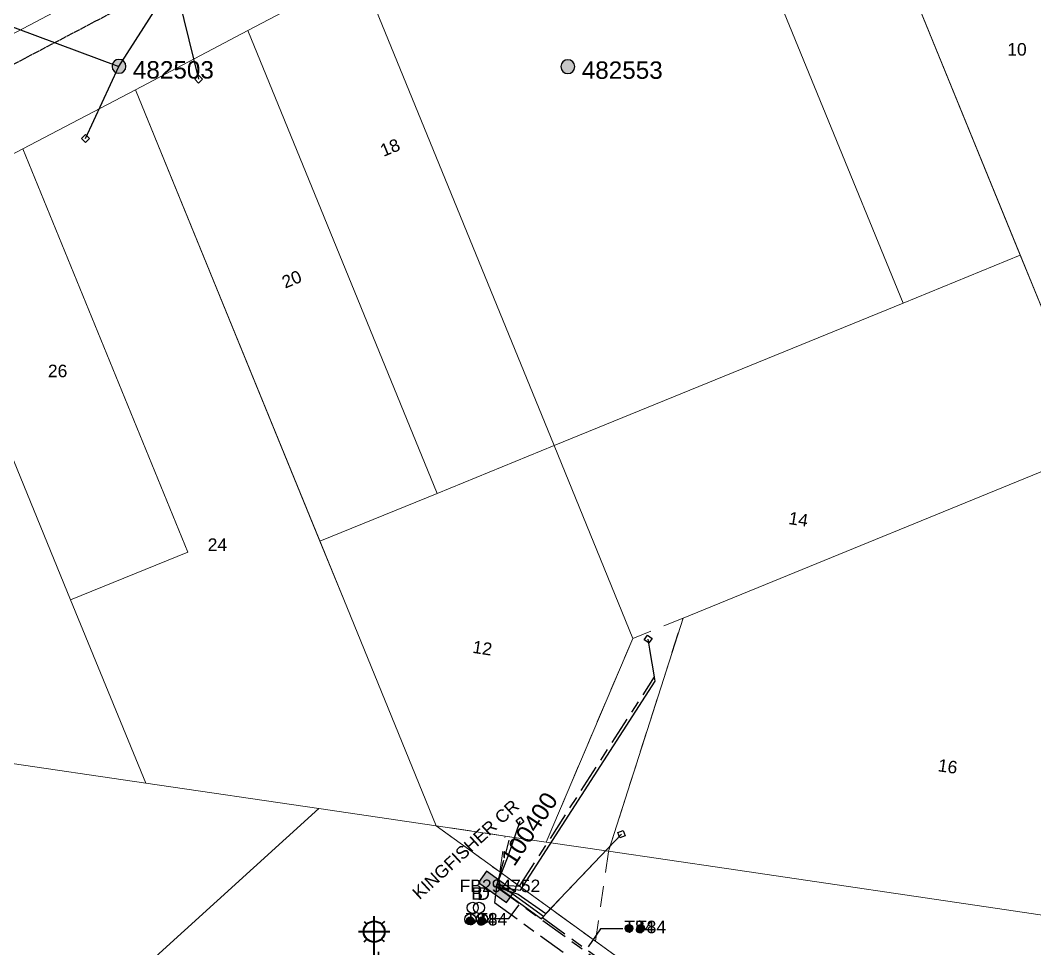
# Model space of a CAD drawing. Header units: metres. Extents: x 259786 to 261372, y 6264838 to 6265913.
# Drawn here: x 260471.9 to 260617.9, y 6265231.9 to 6265365.5 of the extents above; entities that cross this region are included whole.
import ezdxf
from ezdxf.enums import TextEntityAlignment as Align

# ---------------------------------------------------------------- set-up
doc = ezdxf.new("R2010")
doc.units = ezdxf.units.M
for name, pattern in [('Cable Exist OH', [1, 1, 0]), ('Cable Exist UG', [8.2, 4, -1.2, 1.8, -1.2]), ('Dash', [5, 3, -2])]:
    doc.linetypes.add(name, pattern=pattern)
doc.layers.get('0').update_dxf_attribs({"color": 6})
for name, color, linetype, lineweight in [('Cadastre Buildings_SP_EXT', 9, 'Continuous', 5), ('Cadastre Easements_SP_EXT', 9, 'Continuous', 5), ('Cadastre Land Parcels_SP_EXT', 9, 'Continuous', 5), ('Cadastre Roads_SP_EXT', 9, 'Continuous', 5)]:
    doc.layers.add(name, color=color, linetype=linetype, lineweight=lineweight)
for name, color, linetype in [('Duct_SP_EXT', 7, 'Continuous'), ('Equip_SP_SL_EXT', 7, 'Continuous'), ('Mains_LV_EXT', 7, 'Continuous'), ('Services_SP_EXT', 7, 'Continuous'), ('SupportsOH_SP_TR_HV_LV_SL_EXT', 7, 'Continuous'), ('SupportsUG_SP_LV_EXT', 7, 'Continuous'), ('Trench_SP_EXT', 7, 'Continuous')]:
    doc.layers.add(name, color=color, linetype=linetype)
doc.styles.add('iecARIAL', font='arial.ttf', dxfattribs={"height": 2})
doc.styles.add('POLE_LABEL', font='arial.ttf')
doc.styles.get("Standard").update_dxf_attribs({"font": 'arial.ttf'})

# ---------------------------------------------------------------- blocks, each defined once
blk = doc.blocks.new('PILLAR_EXT')
blk.add_hatch(color=256).paths.add_polyline_path([(-2.475, 0.99), (-2.475, -0.99), (2.475, -0.99), (2.475, 0.99)])
blk.add_lwpolyline([(-2.475, -0.99), (2.475, -0.99), (2.475, 0.99), (-2.475, 0.99)], close=True)
at = {"style": 'iecARIAL', "flags": 8}
blk.add_attdef('ASSET_NUM', (1.5, 3.5), '', height=2.5, dxfattribs=at)
for tag, p, flags in [('OWNED_BY', (0, -0.2), 9), ('STATE', (0, -0.4), 9), ('SUPPORT_TYPE', (0, -0.6), 9), ('USAGE', (0, -0.8), 9), ('LEGEND', (0, -1), 9), ('LOCATION', (0, -1.2), 9), ('NOTES', (0, -1.4), 9), ('PARENT', (0, -1.6), 9), ('STREETNAME', (0, -1.8), 9), ('SUBURB', (0, -2), 1)]:
    blk.add_attdef(tag, p, '', height=0.2, dxfattribs=dict(flags=flags))
blk = doc.blocks.new('DUCT_EXT')
blk.add_circle((0, 0.8), 0.8)
at = {"flags": 1}
blk.add_attdef('Z', (0, 0), '', height=0.2, dxfattribs=at)
at = {"flags": 9}
for tag, p in [('DUCT_CODE', (0, 0)), ('XSECT_TYPE', (0, -0.2)), ('STATE', (0, -0.6)), ('FB_REFERENCE', (0, -0.4)), ('NOTES', (0, -0.8))]:
    blk.add_attdef(tag, text='', height=0.2, dxfattribs=at).set_placement(p, align=Align.MIDDLE_LEFT)
blk = doc.blocks.new('SL_LANTERN_EXT')
at = {"lineweight": 40}
for p, q in [((0, 1.97), (0, 6.47)), ((-1.46, 5.68), (-1.06, 5.28)), ((1.46, 5.68), (1.06, 5.28)), ((-2.25, 4.22), (2.25, 4.22)), ((-1.46, 2.76), (-1.06, 3.16)), ((1.46, 2.76), (1.06, 3.16)), ((0, 0), (0, 2.72))]:
    blk.add_line(p, q, dxfattribs=at)
blk.add_circle((0, 4.22), 1.5, dxfattribs=at)
at = {"style": 'iecARIAL', "flags": 8}
blk.add_attdef('ASSET_NUM', (1.5, 1.5), '', height=2.5, dxfattribs=at)
for tag, p, height, flags in [('OPERATING_VOLTAGE', (0.98, -1.65), 0.2, 9), ('CONSTRUCTED_VOLTAGE', (0.98, -0.65), 0.2, 9), ('CONTROL_TYPE', (0.98, -0.85), 0.2, 9), ('LANTERN_PURPOSE', (0.98, -1.05), 0.2, 9), ('LANTERN_TYPE', (0.98, -1.25), 0.2, 9), ('NO_PHASES', (0.98, -1.45), 0.2, 9), ('LNUMBER', (2.18, -3.25), 2.5, 8), ('ORIENTATION', (0.98, -1.85), 0.2, 9), ('OWNED_BY', (0.98, -2.05), 0.2, 9), ('STATE', (0.98, -2.25), 0.2, 9), ('USAGE', (0.98, -2.45), 0.2, 9), ('CEXIST', (0.98, -2.65), 0.2, 9), ('CNEW', (0.98, -2.85), 0.2, 9), ('CNUMBER', (0.98, -3.05), 0.2, 9), ('CREMOVE', (0.98, -3.25), 0.2, 9), ('CREPLACE', (0.98, -3.45), 0.2, 9), ('LKINGHEIGHT', (0.98, -3.65), 0.2, 9), ('LBRACKET', (0.98, -3.85), 0.2, 9), ('LBRACKETVOCAB', (0.98, -4.05), 0.2, 9), ('LCATEGORY', (0.98, -4.25), 0.2, 9), ('LCHARGE1', (0.98, -4.45), 0.2, 9), ('LCHARGE1PERCENT', (0.98, -4.65), 0.2, 9), ('LCHARGE2', (0.98, -4.85), 0.2, 9), ('LCHARGE2PERCENT', (0.98, -5.05), 0.2, 9), ('LCHARGE3', (0.98, -5.25), 0.2, 9), ('LCHARGE3PERCENT', (0.98, -5.45), 0.2, 9), ('LEXIST', (0.98, -5.65), 0.2, 9), ('LLAMP', (0.98, -5.85), 0.2, 9), ('LLAMPVOCAB', (0.98, -6.05), 0.2, 9), ('LMAST', (0.98, -6.25), 0.2, 9), ('LMASTVOCAB', (0.98, -6.45), 0.2, 9), ('LNEW', (0.98, -6.65), 0.2, 9), ('LANTNUMBER', (0.98, -6.85), 0.2, 9), ('LOUTREACH', (0.98, -7.25), 0.2, 9), ('LOUTREACHVOCAB', (0.98, -7.45), 0.2, 9), ('LRATECODE', (0.98, -7.65), 0.2, 9), ('LREMOVE', (0.98, -7.85), 0.2, 9), ('LREPLACE', (0.98, -8.05), 0.2, 9), ('LTYPE', (0.98, -8.25), 0.2, 9), ('LTYPEVOCAB', (0.98, -8.45), 0.2, 9), ('LEGEND', (0.98, -8.65), 0.2, 9), ('LOCATION', (0.98, -8.85), 0.2, 9), ('STREETNAME', (0.98, -9.25), 0.2, 9), ('SUBURB', (0.98, -9.45), 0.2, 1), ('NOTES', (0.98, -9.05), 0.2, 9)]:
    blk.add_attdef(tag, p, '', height=height, dxfattribs=dict(flags=flags))
blk = doc.blocks.new('CCP_EXT')
at = {"flags": 9}
for tag, p in [('LEGEND', (0, -1.4)), ('STATE', (0, -1.8)), ('LIFE_SUPPORT', (0, -1.6)), ('NOTES', (0, -2))]:
    blk.add_attdef(tag, text='', height=0.2, dxfattribs=at).set_placement(p, align=Align.MIDDLE_LEFT)
blk.add_wipeout([(0, 0.57), (0.57, 0), (0, -0.57), (-0.57, 0)])
blk.add_lwpolyline([(-0.57, 0), (0, 0.57), (0.57, 0), (0, -0.57), (-0.57, 0)])
at = {"flags": 1}
blk.add_attdef('Z', (0, 0), '', height=0.2, dxfattribs=at)
at = {"flags": 9}
for tag, p in [('CCP_TYPE', (0, 0)), ('CONSTRUCTED_VOLTAGE', (0, -0.2)), ('OPERATING_VOLTAGE', (0, -0.6)), ('ORIENTATION', (0, -0.8)), ('OWNED_BY', (0, -1)), ('NO_PHASES', (0, -0.4)), ('USAGE', (0, -1.2))]:
    blk.add_attdef(tag, text='', height=0.2, dxfattribs=at).set_placement(p, align=Align.MIDDLE_LEFT)
blk = doc.blocks.new('POLE_EXT')
blk.add_hatch(color=256).paths.add_polyline_path([(-1, 0, 1), (1, 0, 1)])
blk.add_lwpolyline([(-1, 0, 1), (1, 0, 1)], format="xyb", close=True)
for tag, height, flags, p in [('pNumber', 2.5, 8, (-17.84, 2.07)), ('OWNED_BY', 0.2, 9, (1.35, -0.4)), ('SPECIAL_USE', 0.2, 9, (1.35, -0.8)), ('STATE', 0.2, 9, (1.35, -1)), ('cLV', 0.2, 9, (1.35, -1.4)), ('PARENT', 0.2, 9, (1.35, -0.6)), ('USAGE', 0.2, 9, (1.35, -1.2)), ('hDepth', 0.2, 9, (1.35, -1.6)), ('hDia', 0.2, 9, (1.35, -1.8)), ('cHV', 0.2, 9, (1.35, -2)), ('LBRACKET', 0.2, 9, (1.35, -2.2)), ('LExisting', 0.2, 9, (1.35, -2.4)), ('LANTNUMBER', 0.2, 9, (1.35, -2.6)), ('LOther', 0.2, 9, (1.35, -2.8)), ('LRemove', 0.2, 9, (1.35, -3)), ('cLinedev', 0.2, 9, (1.35, -3.4)), ('pExisting', 0.2, 9, (1.35, -3.8)), ('pFooting', 0.2, 9, (1.35, -4.4)), ('LEGEND', 0.2, 9, (1.35, -3.2)), ('LOCATION', 0.2, 9, (1.35, -3.6)), ('PFNUMBER', 0.2, 9, (1.35, -4)), ('NEWPFNUMBER', 0.2, 9, (1.35, -4.2)), ('pNew', 0.2, 9, (1.35, -4.6)), ('pRelocate', 0.2, 9, (1.35, -5)), ('pRemove', 0.2, 9, (1.35, -5.2)), ('pReplace', 0.2, 9, (1.35, -5.4)), ('pStay', 0.2, 9, (1.35, -5.6)), ('pType', 0.2, 9, (1.35, -5.8)), ('cspan', 0.2, 9, (1.35, -6)), ('STREETNAME', 0.2, 9, (1.35, -6.2)), ('SUBURB', 0.2, 9, (1.35, -6.4)), ('OPERATED_BY', 0.2, 9, (1.36, -7.01)), ('NOTES', 0.2, 9, (1.35, -6.6)), ('MAINTAINED_BY', 0.2, 9, (1.36, -6.81))]:
    blk.add_attdef(tag, text='', height=height, dxfattribs=dict(flags=flags)).set_placement(p, align=Align.MIDDLE_LEFT)
at = {"style": 'POLE_LABEL'}
for tag, height, flags, p in [('ASSET_NUM', 2.5, 8, (2, 2)), ('STRUCTURE_PLANT_NUMBER', 0.2, 9, (1.35, 0.03)), ('STREET_CODE', 0.2, 9, (1.35, -0.2))]:
    blk.add_attdef(tag, text='', height=height, dxfattribs=dict(at, flags=flags)).set_placement(p, align=Align.MIDDLE_LEFT)
at = {"flags": 1}
blk.add_attdef('Z', (1.35, -7.33), '', height=0.2, dxfattribs=at)
blk = doc.blocks.new('CABLE_LARGE_EXT')
h = blk.add_hatch(color=256)
edge = h.paths.add_edge_path()
edge.add_arc((0, 0.55), 0.55, 0, 360)
blk.add_circle((0, 0.55), 0.55)
at = {"flags": 1}
blk.add_attdef('Z', (0, 0), '', height=0.2, dxfattribs=at)
at = {"flags": 9}
for tag, p in [('COND_CODE', (0, 0)), ('STATE', (0, -0.4)), ('XSECT_SIZE', (0, -0.6)), ('FB_REFERENCE', (0, -0.2)), ('NOTES', (0, -0.8))]:
    blk.add_attdef(tag, text='', height=0.2, dxfattribs=at).set_placement(p, align=Align.MIDDLE_LEFT)

msp = doc.modelspace()

# ---------------------------------------------------------------- linework, layer by layer
at = {"layer": 'Cadastre Buildings_SP_EXT', "linetype": 'Continuous'}
msp.add_lwpolyline([(260598.98, 6265324.83), (260575.87, 6265381.29), (260555.49, 6265376.24), (260543.38, 6265373.25), (260522.67, 6265368.12), (260548.73, 6265304.32), (260598.98, 6265324.83)], close=True, dxfattribs=at)
at = {"layer": 'Cadastre Easements_SP_EXT', "linetype": 'Dash'}
msp.add_lwpolyline([(260541.68, 6265248.15), (260531.79, 6265249.61), (260540.92, 6265242.98), (260541.68, 6265248.15)], close=True, dxfattribs=at)
at = {"layer": 'Cadastre Land Parcels_SP_EXT', "linetype": 'Continuous'}
msp.add_lwpolyline([(260849.94, 6265498.89), (260821.86, 6265501.08), (260816.48, 6265463.1), (260798.28, 6265461.14), (260778.08, 6265458.97), (260770.86, 6265464.3), (260758.49, 6265465.51), (260757.56, 6265459.14), (260737.64, 6265462.01), (260737.39, 6265460.33), (260702.93, 6265224.26), (260641.83, 6265233.35), (260615.12, 6265237.34), (260573.57, 6265243.46), (260556.57, 6265245.96), (260547.6, 6265247.28), (260541.68, 6265248.15), (260531.78, 6265249.61), (260540.92, 6265242.98), (260554.7, 6265233), (260654.88, 6265160.39)], dxfattribs=at)
for points in [[(260479.37, 6265368.02), (260463.01, 6265399.19), (260459.32, 6265397.37), (260449.74, 6265392.65), (260443.3, 6265389.47), (260459.93, 6265357.81), (260479.37, 6265368.02)], [(260608.45, 6265398.07), (260591.96, 6265390.15), (260619.23, 6265323.32), (260636.12, 6265330.23), (260608.45, 6265398.07)], [(260574.66, 6265384.54), (260575.87, 6265381.28), (260598.98, 6265324.83), (260615.81, 6265331.71), (260591.96, 6265390.15), (260586.19, 6265387.38), (260574.66, 6265384.54)], [(260504.7, 6265364.05), (260531.9, 6265297.45), (260548.73, 6265304.32), (260522.67, 6265368.12), (260521.39, 6265371.28), (260515.78, 6265369.88), (260504.7, 6265364.05)], [(260488.5, 6265355.52), (260515.05, 6265290.58), (260531.9, 6265297.45), (260504.7, 6265364.05), (260488.5, 6265355.52)], [(260518.48, 6265282.2), (260488.5, 6265355.52), (260472.31, 6265347.02), (260496.05, 6265289.01), (260479.18, 6265282.12), (260490.01, 6265255.76), (260514.88, 6265252.1), (260531.79, 6265249.61), (260518.48, 6265282.2)], [(260479.18, 6265282.12), (260496.05, 6265289.01), (260472.31, 6265347.02), (260456.11, 6265338.52), (260479.18, 6265282.12)], [(260490.01, 6265255.76), (260479.18, 6265282.12), (260456.11, 6265338.52), (260439.92, 6265329.98), (260469.12, 6265258.84), (260490.01, 6265255.76)], [(260547.6, 6265247.28), (260556.57, 6265245.96), (260567.29, 6265279.5), (260627.13, 6265303.94), (260619.23, 6265323.32), (260615.81, 6265331.71), (260598.98, 6265324.83), (260548.73, 6265304.32), (260560.05, 6265276.55), (260547.6, 6265247.28)], [(260515.05, 6265290.58), (260518.48, 6265282.2), (260531.79, 6265249.61), (260541.68, 6265248.15), (260547.6, 6265247.28), (260560.05, 6265276.55), (260548.73, 6265304.32), (260531.9, 6265297.45), (260515.05, 6265290.58)], [(260556.57, 6265245.96), (260573.57, 6265243.46), (260615.12, 6265237.34), (260641.83, 6265233.35), (260645.56, 6265258.77), (260627.13, 6265303.94), (260567.29, 6265279.5), (260556.57, 6265245.96)], [(260514.88, 6265252.1), (260490.01, 6265255.76), (260469.12, 6265258.84), (260448.61, 6265261.86), (260428.14, 6265264.86), (260403.96, 6265268.42), (260462.08, 6265204.19), (260514.88, 6265252.1)]]:
    msp.add_lwpolyline(points, close=True, dxfattribs=at)
at = {"layer": 'Duct_SP_EXT'}
for p, q in [((260540.46, 6265240.92), (260540.61, 6265241.11)), ((260540.75, 6265241.31), (260540.61, 6265241.11)), ((260540.75, 6265241.31), (260547.2, 6265236.63)), ((260540.46, 6265240.92), (260546.92, 6265236.24)), ((260546.92, 6265236.24), (260547.06, 6265236.43)), ((260547.2, 6265236.63), (260547.06, 6265236.43))]:
    msp.add_line(p, q, dxfattribs=at)
for points in [[(260539.53, 6265236.27), (260542.22, 6265236.27), (260543.73, 6265238.25)], [(260558.65, 6265234.8), (260555.43, 6265234.8), (260553.64, 6265232.2)]]:
    msp.add_lwpolyline(points, dxfattribs=at)
at = {"layer": 'Mains_LV_EXT', "linetype": 'Cable Exist OH'}
msp.add_lwpolyline([(260494.09, 6265371.33), (260454.66, 6265350.61)], dxfattribs=at)
at = {"layer": 'Mains_LV_EXT', "linetype": 'Cable Exist UG'}
for points in [[(260540.46, 6265240.82), (260540.17, 6265238.59), (260559.79, 6265224.32), (260554.55, 6265217.04), (260553.7, 6265217.67)], [(260540.46, 6265240.82), (260562.61, 6265224.8), (260558.94, 6265219.75), (260558.94, 6265219.75), (260557.18, 6265217.31), (260556.17, 6265215.97)]]:
    msp.add_lwpolyline(points, dxfattribs=at)
at = {"layer": 'Services_SP_EXT'}
for points in [[(260486.14, 6265358.89), (260494.09, 6265371.33)], [(260468.32, 6265365.49), (260486.14, 6265358.89)]]:
    msp.add_lwpolyline(points, dxfattribs=at)
at = {"layer": 'Trench_SP_EXT', "linetype": 'Cable Exist UG'}
msp.add_lwpolyline([(260540.46, 6265240.82), (260542.59, 6265248.65)], dxfattribs=at)
msp.add_lwpolyline([(260547.06, 6265236.43), (260562.39, 6265225.32), (260563.15, 6265224.76), (260563.15, 6265224.76, -0.291224), (260563.48, 6265224.06)], format="xyb", dxfattribs=at)

# ---------------------------------------------------------------- block references
at = {"layer": 'Duct_SP_EXT'}
for name, p in [('DUCT_EXT', (260537.04, 6265237.02)), ('DUCT_EXT', (260537.94, 6265237.02)), ('DUCT_EXT', (260536.68, 6265235.37)), ('DUCT_EXT', (260538.36, 6265235.4)), ('CABLE_LARGE_EXT', (260536.68, 6265235.4)), ('CABLE_LARGE_EXT', (260538.36, 6265235.4)), ('CABLE_LARGE_EXT', (260559.52, 6265234.3)), ('CABLE_LARGE_EXT', (260561.2, 6265234.3))]:
    msp.add_blockref(name, p, dxfattribs=at)
at = {"layer": 'Equip_SP_SL_EXT'}
ref = msp.add_blockref('SL_LANTERN_EXT', (260522.86, 6265230.17), dxfattribs=at)
ref.add_attrib('ASSET_NUM', '135621', dxfattribs={"layer": '0', "height": 2.5, "rotation": 90.6034, "style": 'iecARIAL'}).set_placement((260524.36, 6265231.67), align=Align.BOTTOM_RIGHT)
at = {"layer": 'SupportsOH_SP_TR_HV_LV_SL_EXT'}
ref = msp.add_blockref('POLE_EXT', (260550.72, 6265358.85), dxfattribs=at)
ref.add_attrib('ASSET_NUM', '482553', dxfattribs={"layer": '0', "height": 2.5, "style": 'POLE_LABEL'}).set_placement((260552.72, 6265359.6), align=Align.TOP_LEFT)
at = {"layer": 'SupportsUG_SP_LV_EXT'}
ref = msp.add_blockref('PILLAR_EXT', (260540.46, 6265240.82), dxfattribs=dict(at, rotation=324.2749193655935))
ref.add_attrib('ASSET_NUM', '100400', dxfattribs={"layer": '0', "height": 2.5, "rotation": 56.5996, "style": 'iecARIAL'}).set_placement((260541.96, 6265244.32), align=Align.MIDDLE_LEFT)

# ---------------------------------------------------------------- texts
at = {"layer": 'Cadastre Land Parcels_SP_EXT'}
for s, p in [('10', (260613.94, 6265360.44)), ('26', (260475.91, 6265314.17)), ('24', (260498.9, 6265289.17))]:
    msp.add_text(s, height=1.8, dxfattribs=at).set_placement(p)
for s, rotation, p in [('18', 22.4616, (260524.19, 6265345.85)), ('20', 22.4783, (260510.04, 6265326.9)), ('14', 351.2832, (260582.38, 6265293.05)), ('12', 351.2786, (260536.91, 6265274.52)), ('16', 351.787, (260603.87, 6265257.48))]:
    msp.add_text(s, height=1.8, rotation=rotation, dxfattribs=at).set_placement(p)
at = {"layer": 'Duct_SP_EXT'}
for s, p in [('FB294752', (260535.15, 6265240.08)), ('B', (260536.82, 6265238.97)), ('D', (260537.68, 6265238.96)), ('T84', (260536, 6265235.28)), ('T84', (260537.68, 6265235.28)), ('T84', (260558.84, 6265234.18)), ('T84', (260560.52, 6265234.17))]:
    msp.add_text(s, height=1.8, dxfattribs=at).set_placement(p)

# ---------------------------------------------------------------- next in the draw order: block references
at = {"layer": 'Services_SP_EXT'}
for p in [(260497.6, 6265357.05), (260481.32, 6265348.52)]:
    msp.add_blockref('CCP_EXT', p, dxfattribs=at)
for p, rotation in [((260562.27, 6265276.49), 279.6355419601684), ((260543.84, 6265250.29), 261.3675672050724), ((260558.44, 6265248.42), 245.1761151572516)]:
    msp.add_blockref('CCP_EXT', p, dxfattribs=dict(at, rotation=rotation))

# ---------------------------------------------------------------- next in the draw order: linework, layer by layer
at = {"layer": 'Cadastre Easements_SP_EXT', "linetype": 'Dash'}
msp.add_lwpolyline([(260531.79, 6265249.61), (260540.92, 6265242.98), (260554.7, 6265233), (260556.57, 6265245.96), (260567.29, 6265279.5), (260560.05, 6265276.55), (260547.6, 6265247.28), (260541.68, 6265248.15), (260531.79, 6265249.61)], close=True, dxfattribs=at)
at = {"layer": 'Cadastre Roads_SP_EXT', "linetype": 'Continuous'}
for points in [[(260456.11, 6265338.52), (260472.31, 6265347.02), (260488.5, 6265355.52), (260504.7, 6265364.05), (260515.78, 6265369.88), (260521.39, 6265371.28), (260522.67, 6265368.12), (260543.38, 6265373.24), (260543.38, 6265373.24), (260537.36, 6265381.97), (260532.03, 6265389.69), (260515.45, 6265385.57), (260510.32, 6265384.3), (260498.81, 6265378.24), (260479.37, 6265368.02), (260459.93, 6265357.81)], [(260654.88, 6265160.38), (260540.92, 6265242.98), (260531.79, 6265249.61), (260531.79, 6265249.61), (260514.88, 6265252.1), (260462.08, 6265204.19)]]:
    msp.add_lwpolyline(points, dxfattribs=at)
at = {"layer": 'Services_SP_EXT'}
for points in [[(260494.09, 6265371.33), (260497.6, 6265357.05)], [(260481.32, 6265348.52), (260486.14, 6265358.89)], [(260540.46, 6265240.82), (260543.92, 6265240.37), (260543.92, 6265240.37), (260563.28, 6265270.45), (260562.27, 6265276.49)], [(260540.43, 6265240.89), (260542.12, 6265245.26), (260542.12, 6265245.26), (260543.84, 6265250.29)], [(260540.46, 6265240.82), (260543.58, 6265239.8), (260547.54, 6265236.98), (260558.44, 6265248.42)]]:
    msp.add_lwpolyline(points, dxfattribs=at)
at = {"layer": 'Trench_SP_EXT', "linetype": 'Cable Exist UG'}
for points in [[(260540.61, 6265241.11), (260543.76, 6265240.92), (260563.18, 6265271.04), (260562.48, 6265275.24)], [(260547.06, 6265236.43), (260557.15, 6265247.07)]]:
    msp.add_lwpolyline(points, dxfattribs=at)

# ---------------------------------------------------------------- next in the draw order: block references
at = {"layer": 'SupportsOH_SP_TR_HV_LV_SL_EXT'}
ref = msp.add_blockref('POLE_EXT', (260486.14, 6265358.89), dxfattribs=at)
ref.add_attrib('ASSET_NUM', '482503', dxfattribs={"layer": '0', "height": 2.5, "style": 'POLE_LABEL'}).set_placement((260488.14, 6265359.64), align=Align.TOP_LEFT)

# ---------------------------------------------------------------- next in the draw order: texts
at = {"layer": 'Cadastre Roads_SP_EXT'}
msp.add_text('KINGFISHER CR', height=1.8, rotation=42.513, dxfattribs=at).set_placement((260529.37, 6265238.91))

doc.saveas('drawing.dxf')
